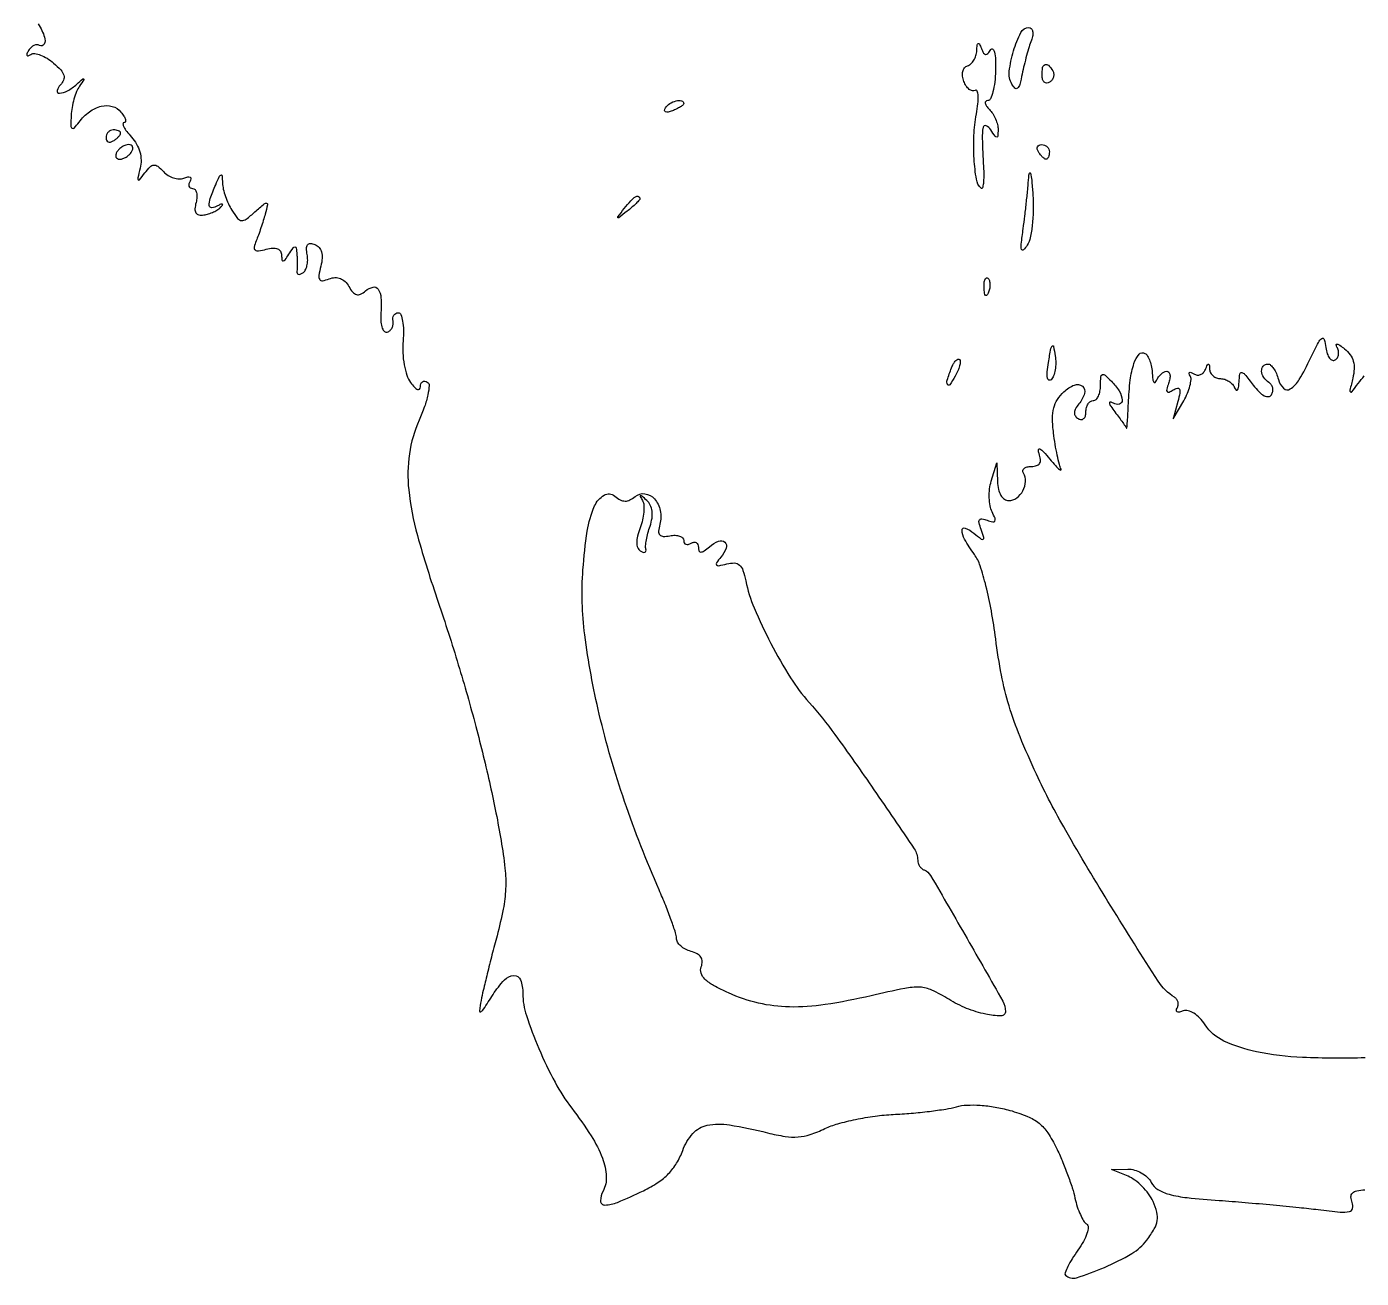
# Model space of a CAD drawing. Extents: x 81 to 492, y 17 to 340.
# Drawn here: x 105.2 to 287.7, y 17 to 188.1 of the extents above; entities that cross this region are included whole.
import ezdxf

# ---------------------------------------------------------------- set-up
doc = ezdxf.new("R2010")
doc.units = 0

msp = doc.modelspace()

# ---------------------------------------------------------------- linework, layer by layer
for points in [[(106.741666, 188.491407, -0.064228), (107.601696, 186.678339, -0.199937), (107.525935, 185.733707, -0.437509), (106.902432, 185.560301, 0.151157), (106.55525, 185.650258, 0.09842), (106.150131, 185.54995, 0.081404), (105.748273, 185.274211, 0.063433), (105.41459, 184.861803, 0.029334), (105.176982, 184.421568, 0.241611), (105.185336, 184.201032, 0.372861), (105.349062, 184.142191, 0.046232), (105.716415, 184.324735, -0.173142), (106.257473, 184.440447, -0.057557), (107.055456, 184.239083, -0.049187), (107.958295, 183.791249, -0.038942), (108.834884, 183.143204, -0.028551), (109.809987, 182.194768, -0.110416), (110.228371, 181.467815, -0.174151), (110.200858, 180.821593, -0.099831), (109.763961, 180.163961, 0.135388), (109.323781, 179.388455, 0.500548), (109.622929, 179.01932, 0.121088), (110.737504, 179.339136, 0.051995), (112.001772, 180.25, -0.002628), (112.814451, 180.967056, -0.337884), (112.940632, 180.9754, -0.414822), (112.962739, 180.865617, -0.002915), (112.378691, 180, 0.054462), (111.976799, 179.247562, 0.025821), (111.619981, 178.20625, 0.02523), (111.35561, 177.067114, 0.032535), (111.235001, 176, 0.009166), (111.193704, 174.584641, 0.219237), (111.352017, 174.230902, 0.411049), (111.63596, 174.248427, 0.019337), (112.308081, 175.061971, -0.069039), (113.749476, 176.491065, -0.102253), (115.354603, 177.24566, -0.128663), (116.85959, 177.215163, -0.151619), (118.049332, 176.440559, -0.030476), (118.454467, 175.886992, -0.072217), (118.665324, 175.423164, -0.162653), (118.653531, 175.12844, -0.311618), (118.467457, 175, 0.443055), (118.319941, 174.837358, 0.093768), (118.441335, 174.422159, 0.045548), (118.840692, 173.788657, 0.020518), (119.470243, 173.032882, -0.053822), (120.182057, 172.052543, -0.061142), (120.632219, 170.982893, -0.063695), (120.798479, 169.875328, -0.067283), (120.674967, 168.782882, 0.004707), (120.34911, 167.436935, 0.253086), (120.416494, 167.19121, 0.453856), (120.602404, 167.19953, 0.007565), (121.312493, 168.11668, -0.031432), (122.030688, 168.958111, -0.184576), (122.547715, 169.199225, -0.190991), (123.083056, 169.03003, -0.033984), (123.86535, 168.29906, 0.067304), (124.485761, 167.792173, 0.061481), (125.237354, 167.449459, 0.065247), (126.000682, 167.314731, 0.103062), (126.654531, 167.420926, -0.041959), (127.179985, 167.573468, -0.170324), (127.505, 167.528084, -0.316066), (127.612086, 167.323583, -0.106323), (127.492921, 166.988546, 0.074508), (127.3309, 166.610436, 0.151228), (127.345019, 166.290385, 0.187625), (127.528872, 166.078726, 0.121759), (127.847363, 166, -0.22271), (128.174439, 165.846711, -0.115233), (128.381242, 165.4343, -0.077369), (128.431718, 164.811877, -0.045598), (128.309157, 164.074214, 0.045135), (128.163589, 163.203072, 0.160365), (128.297847, 162.660701, 0.210064), (128.695658, 162.39087, 0.08209), (129.373832, 162.378603, 0.040033), (130.031402, 162.529626, 0.031912), (130.710244, 162.792595, 0.032893), (131.31056, 163.119883, 0.066988), (131.721056, 163.464714, 0.038483), (131.94347, 163.750458, 0.505781), (131.903998, 163.857913, 0.185868), (131.701273, 163.840576, 0.017337), (131.25, 163.601308, -0.111488), (130.477818, 163.362333, -0.411884), (130.126508, 163.660252, -0.108919), (130.251439, 164.608825, -0.014482), (131, 166.5, -0.005395), (131.516443, 167.666954, -0.227385), (131.720521, 167.837522, -0.464252), (131.869416, 167.731167, -0.010356), (131.929715, 166.736431, 0.049115), (132.042882, 165.9215, 0.024378), (132.336415, 164.919165, 0.023931), (132.744917, 163.900798, 0.032239), (133.215528, 163.026493, 0.025153), (134.002875, 161.896467, 0.212413), (134.536198, 161.609696, 0.183145), (135.153461, 161.792231, 0.018072), (136.372519, 162.790062, -0.004661), (137.645095, 163.889984, -0.230987), (137.958927, 163.969925, -0.421292), (138.089585, 163.76552, -0.009165), (137.770445, 162.5, -0.008932), (137.512049, 161.612188, -0.005795), (137.183166, 160.59487, -0.005827), (136.838824, 159.608662, -0.011), (136.534463, 158.822963, 0.041905), (136.268874, 157.98756, 0.284737), (136.403402, 157.595753, 0.212815), (136.864183, 157.470265, 0.025579), (137.92101, 157.689595, -0.044433), (138.821541, 157.841371, -0.113631), (139.471818, 157.744337, -0.167596), (139.86407, 157.40955, -0.130982), (140.015313, 156.866631, 0.029833), (140.061021, 156.222584, 0.415422), (140.228492, 156.094521, 0.205533), (140.487108, 156.249558, 0.012901), (141, 157, -0.009243), (141.58795, 157.873919, -0.244741), (141.830101, 158, -0.370608), (142.000119, 157.853915, -0.015555), (142.103108, 157, -0.012448), (142.143804, 156.365263, -0.010801), (142.155493, 155.698478, -0.010928), (142.139823, 155.094197, -0.031064), (142.093644, 154.67567, 0.133922), (142.118571, 154.412014, 0.238898), (142.275483, 154.268374, 0.151833), (142.554085, 154.276484, 0.055835), (142.913756, 154.446698, 0.13489), (143.255848, 154.814602, 0.062424), (143.485404, 155.431549, 0.055206), (143.577102, 156.184271, 0.050337), (143.507059, 156.963348, -0.040084), (143.41283, 157.815515, -0.172756), (143.567004, 158.293307, -0.245737), (143.942998, 158.467845, -0.079941), (144.561411, 158.338061, -0.118414), (145.137756, 157.941951, -0.11603), (145.476603, 157.324491, -0.087387), (145.559181, 156.471834, -0.042055), (145.38164, 155.384438, 0.019471), (145.111596, 154.098362, 0.188185), (145.222548, 153.562016, 0.304171), (145.622746, 153.390817, 0.04505), (146.512545, 153.643188, -0.079477), (147.312769, 153.811898, -0.105179), (148.04592, 153.693265, -0.102037), (148.683252, 153.281708, -0.071079), (149.204512, 152.59904, 0.045393), (149.73557, 151.824341, 0.156296), (150.242502, 151.500086, 0.177646), (150.801224, 151.551999, 0.062193), (151.491695, 151.993107, -0.113356), (152.519061, 152.511071, -0.320616), (153.224771, 152.229777, -0.1331), (153.596266, 151.055232, -0.023913), (153.582072, 148.73883, 0.034484), (153.597671, 147.698776, 0.06824), (153.777616, 146.894867, 0.11775), (154.083386, 146.439077, 0.282976), (154.466489, 146.36383, 0.098886), (154.842167, 146.596605, 0.085363), (155.122969, 146.967031, 0.083914), (155.267266, 147.41613, 0.090778), (155.25, 147.875, -0.084198), (155.228214, 148.304584, -0.113771), (155.358912, 148.669531, -0.127811), (155.621236, 148.912, -0.123584), (155.971829, 149, -0.313292), (156.326592, 148.753518, -0.047442), (156.562553, 147.872056, -0.039098), (156.6727, 146.631995, -0.023758), (156.61811, 145.160191, 0.033726), (156.59025, 143.53623, 0.032127), (156.77886, 141.896227, 0.033951), (157.141521, 140.455583, 0.079387), (157.646281, 139.469061, 0.028375), (158.17784, 138.82252, 0.102362), (158.609067, 138.513396, 0.312073), (158.875215, 138.563771, 0.197183), (159, 138.867887, -0.080093), (159.070056, 139.302423, -0.158315), (159.274756, 139.580995, -0.18408), (159.579263, 139.661665, -0.112588), (159.935341, 139.539962, -0.278713), (160.190213, 139.042643, -0.035267), (160.013962, 137.796814, -0.032288), (159.557153, 136.181488, -0.019082), (158.816738, 134.318611, 0.067892), (157.489332, 129.717948, 0.062537), (157.388864, 124.79574, 0.042701), (158.590283, 118.543834, 0.013436), (161.425647, 109.444779, -0.008547), (164.179991, 100.900715, -0.009183), (166.571766, 92.468619, -0.00962), (168.541856, 84.375631, -0.012328), (170.026586, 76.854187, -0.015429), (170.557702, 73.068471, -0.037874), (170.649849, 70.261632, -0.038404), (170.317311, 67.496002, -0.016262), (169.468613, 63.854187, 0.00256), (168.782876, 61.238131, 0.00261), (168.128504, 58.632167, 0.002533), (167.583242, 56.362122, 0.010837), (167.29435, 55, 0.01213), (167.061548, 53.584967, 0.60123), (167.24415, 53.45268, 0.134426), (167.624282, 53.788067, 0.003173), (168.925652, 55.799498, -0.04392), (170.47112, 57.808616, -0.200103), (171.78225, 58.413629, -0.328719), (172.685046, 57.798849, -0.084644), (173, 55.95171, 0.079516), (173.480969, 52.946474, 0.021472), (175.187278, 48.417858, 0.022544), (177.405041, 43.807353, 0.040338), (179.686744, 40.279231, -0.02139), (182.351407, 36.482273, -0.052033), (183.884171, 33.428449, -0.07597), (184.411341, 30.949747, -0.138196), (183.969416, 28.942853, 0.121938), (183.629128, 27.603014, 0.418508), (184.200469, 27.033135, 0.098082), (185.965203, 27.398477, 0.012791), (189.479862, 28.990251, 0.03217), (191.465275, 30.114293, 0.054281), (192.941712, 31.327721, 0.059239), (194.035075, 32.747988, 0.047725), (194.860314, 34.490251, -0.096927), (196.24939, 36.806398, -0.159316), (198.212665, 37.934003, -0.093166), (201.265368, 37.993757, -0.020115), (206.458331, 36.906176, 0.02234), (208.869677, 36.412343, 0.057552), (210.643473, 36.337172, 0.062451), (212.301558, 36.668734, 0.030249), (214.311318, 37.477489, -0.041797), (216.065642, 38.13686, -0.01779), (218.505012, 38.734844, -0.017456), (221.167144, 39.191581, -0.021908), (223.660167, 39.419569, 0.009565), (226.100654, 39.582145, 0.008778), (228.604286, 39.841448, 0.008811), (230.829524, 40.151355, 0.028343), (232.290592, 40.466852, -0.056359), (233.719146, 40.692618, -0.027842), (235.558622, 40.671411, -0.026073), (237.581342, 40.428884, -0.025387), (239.586215, 39.975861, -0.028287), (242.008728, 39.147303, -0.073477), (243.593149, 38.212994, -0.077039), (244.796456, 36.8886, -0.033433), (245.975581, 34.814406, -0.013621), (246.744489, 33.105635, -0.010356), (247.496443, 31.194651, -0.010493), (248.127251, 29.371964, -0.024003), (248.506895, 27.968608, 0.024102), (248.82374, 26.798301, 0.027622), (249.240291, 25.71736, 0.028385), (249.68988, 24.853373, 0.120747), (250.09504, 24.441262, -0.282284), (250.311308, 24.012295, -0.059457), (250.135338, 23.153278, -0.04601), (249.656409, 22.059695, -0.028517), (248.909012, 20.872219, 0.015365), (248.124869, 19.696121, 0.02415), (247.533173, 18.635897, 0.020878), (247.147225, 17.7693, 0.299131), (247.212431, 17.454236, 0.279957), (248.716322, 17.087068, 0.024976), (252.522614, 18.504227, 0.030725), (256.268054, 20.396392, 0.100397), (258.327883, 22.237347, 0.027544), (259.352771, 23.780522, 0.092848), (259.761856, 24.915236, 0.105737), (259.70587, 26.037591, 0.041773), (259.181806, 27.500325, 0.050964), (258.569874, 28.546245, 0.037048), (257.695309, 29.573539, 0.037696), (256.707909, 30.432788, 0.064757), (255.758126, 30.965832), (253.5, 31.873227), (255.714816, 31.936614, -0.076557), (256.636385, 31.821558, -0.058901), (257.573465, 31.431223, -0.059473), (258.384093, 30.838743, -0.082545), (258.931964, 30.127126, 0.133408), (259.848518, 29.156291, 0.072487), (261.367737, 28.506477, 0.038654), (263.85911, 28.047486, 0.008398), (268.217148, 27.662441, -0.002942), (271.774177, 27.387244, -0.002333), (275.614418, 27.049342, -0.002358), (279.173266, 26.702521, -0.005893), (281.768105, 26.406347, 0.007135), (284.789945, 26.069038, 0.075581), (286.024519, 26.135747, 0.29218), (286.46648, 26.56722, 0.149928), (286.411116, 27.371031, -0.080622), (286.249758, 28.145098, -0.208483), (286.449837, 28.66641, -0.148695), (287.039852, 28.98723, -0.036905), (288.143011, 29.130366, 0.002814)], [(288.189848, 47.146632, -0.0172), (279.6301, 47.207665, -0.040723), (273.308129, 47.988746, -0.057435), (268.869366, 49.455138, -0.140142), (266.286534, 51.685446, 0.045694), (265.565686, 52.592771, 0.061871), (264.755258, 53.25422, 0.075791), (263.964439, 53.597605, 0.157474), (263.300142, 53.561681, -0.041397), (262.796235, 53.414781, -0.158383), (262.475478, 53.451261, -0.315125), (262.365115, 53.638398, -0.119532), (262.464374, 53.942356, 0.099125), (262.610984, 54.336671, 0.097965), (262.595384, 54.75878, 0.097924), (262.420213, 55.143294, 0.098952), (262.112398, 55.430534, -0.112252), (259.885487, 57.62098, -0.00395), (253.406514, 67.905102, -0.008061), (247.234676, 78.244282, -0.021007), (243.235078, 85.926129, -0.01252), (240.992704, 91.043475, -0.023818), (239.492733, 95.279464, -0.025238), (238.456803, 99.472092, -0.016154), (237.66006, 104.426129, 0.012663), (237.0718, 108.2541, 0.017273), (236.336131, 111.666319, 0.018217), (235.534364, 114.420086, 0.074181), (234.75, 115.972506, -0.021128), (233.408543, 118.048508, -0.128142), (233.061887, 119.269956, -0.540745), (233.506523, 119.574813, -0.073249), (234.687231, 118.872445, 0.007275), (235.698449, 118.074053, 0.285665), (235.970527, 118.047505, 0.37418), (236.062508, 118.267849, 0.009597), (235.67589, 119.361341, -0.026506), (235.388588, 120.270624, -0.21164), (235.45876, 120.694429, -0.301035), (235.789681, 120.836206, -0.046626), (236.511799, 120.633846, 0.035415), (237.250447, 120.408906, 0.327186), (237.5397, 120.533803, 0.231259), (237.568211, 120.907037, 0.021621), (237.180138, 121.772505, -0.072401), (236.901085, 122.613994, -0.03667), (236.786777, 123.726923, -0.035467), (236.836579, 124.915979, -0.044089), (237.057319, 126), (237.80064, 128.5), (237.90032, 125.916667, 0.047039), (238.040378, 124.866429, 0.079095), (238.373233, 124.04371, 0.104863), (238.861423, 123.521008, 0.153837), (239.456967, 123.333333, 0.16177), (240.538284, 123.692584, 0.111136), (241.385311, 124.682214, 0.109281), (241.735771, 125.954209, 0.152344), (241.444227, 127.090242, -0.173486), (241.370795, 127.434728, -0.189188), (241.536519, 127.732759, -0.118272), (241.94984, 127.934408, -0.054667), (242.547972, 128, 0.072915), (243.261462, 128.104604, 0.187392), (243.665895, 128.419545, 0.166169), (243.779917, 128.956216, 0.055201), (243.59383, 129.75, -0.08571), (243.504359, 130.272598, -0.55885), (243.687399, 130.384853, -0.089388), (244.18695, 130.007139, -0.011614), (245.073618, 129, 0.007873), (245.848114, 128.106893, 0.026713), (246.392181, 127.560812, 0.227536), (246.562243, 127.510734, 0.506879), (246.613497, 127.611274, -0.054984), (246.367611, 128.270585, -0.010274), (246.077351, 129.529744, -0.01089), (245.799133, 131.022755, -0.009764), (245.574783, 132.581723, -0.027293), (245.439461, 134.544659, -0.065463), (245.608637, 135.990474, -0.080934), (246.111382, 137.151204, -0.062712), (246.995332, 138.210278, -0.089974), (248.42332, 139.1267, -0.275442), (249.516548, 138.965431, -0.306783), (249.814311, 137.972842, -0.097515), (249.037532, 136.545223, 0.044262), (248.58639, 135.891778, 0.118829), (248.431684, 135.352236, 0.161706), (248.559335, 134.904856, 0.105044), (248.951442, 134.530011, 0.130347), (249.349861, 134.409231, 0.189834), (249.691986, 134.53029, 0.144925), (249.922707, 134.892115, 0.070066), (250, 135.440983, -0.062283), (250.074545, 136.037096, -0.080552), (250.29375, 136.542039, -0.097988), (250.618621, 136.879982, -0.153634), (251, 137, 0.196601), (251.382008, 137.156245, 0.086348), (251.70625, 137.608482, 0.06626), (251.926409, 138.278588, 0.04631), (252, 139.071429, -0.015801), (252.037548, 140.259279, -0.293958), (252.25, 140.547619, -0.279599), (252.610465, 140.481543, -0.014708), (253.5, 139.642857, -0.057826), (254.552372, 138.314187, -0.118419), (254.966163, 137.059691, -0.360212), (254.58925, 136.518821, -0.205753), (253.75, 136.632941, 0.081269), (253.349455, 136.792373, 0.535857), (253.221411, 136.668904, 0.103597), (253.39454, 136.24375, 0.013452), (253.967032, 135.441958, -0.002176), (254.537848, 134.679474, -0.003084), (255.0386, 133.9957, -0.001759), (255.455415, 133.414821, -0.043973), (255.554834, 133.245531, 0.763715), (255.60734, 133.25491, 0.003401), (255.680287, 134.134029, 0.006242), (255.751261, 135.250192, 0.003361), (255.812314, 136.627544, -0.020614), (256.062882, 139.800821, -0.049936), (256.574964, 142.092837, -0.09633), (257.268897, 143.328582, -0.370886), (258.071996, 143.455504, -0.123472), (258.434255, 143.083049, -0.044158), (258.75059, 142.406841, -0.040523), (258.980196, 141.571706, -0.037839), (259.078947, 140.690983, 0.021409), (259.140123, 139.916528, 0.10875), (259.282867, 139.510789, 0.454985), (259.465648, 139.48094, 0.124427), (259.662281, 139.75, -0.056357), (259.92103, 140.228033, -0.057449), (260.278555, 140.632813, -0.063419), (260.676006, 140.90816, -0.120376), (261.051949, 141, -0.22749), (261.335624, 140.863889, -0.132992), (261.489604, 140.511187, -0.083386), (261.479288, 139.973665, -0.045239), (261.298676, 139.335955, 0.024076), (261.047317, 138.573021, 0.229047), (261.107176, 138.244446, 0.34506), (261.367303, 138.170846, 0.041216), (261.937195, 138.461184, -0.0767), (262.505789, 138.7019, -0.376693), (262.791424, 138.555679, -0.144824), (262.838637, 138.029602, -0.017133), (262.565419, 136.875229), (261.91657, 134.5), (263.370549, 136.987451, 0.030667), (263.885443, 138.007019, 0.03787), (264.230932, 139.0136, 0.041506), (264.38033, 139.873801, 0.162039), (264.257755, 140.39196, -0.056427), (264.112447, 140.699942, -0.372719), (264.17152, 140.845539, -0.227104), (264.378203, 140.850747, -0.033045), (264.760081, 140.648278, 0.110583), (265.206832, 140.493604, 0.119157), (265.663905, 140.550649, 0.11358), (266.06066, 140.814893, 0.09373), (266.335642, 141.243769, -0.009297), (266.615159, 141.901546, -0.292905), (266.75575, 141.993759, -0.38521), (266.864677, 141.897306, -0.0119), (266.921053, 141.25, 0.110032), (267.05939, 140.772973, 0.093567), (267.392955, 140.367188, 0.088627), (267.869669, 140.094627, 0.085859), (268.416667, 140, -0.080074), (268.995939, 139.906632, -0.064399), (269.565351, 139.632813, -0.065245), (270.039141, 139.227909, -0.087674), (270.337719, 138.75, 0.098529), (270.537117, 138.445621, 0.448362), (270.723664, 138.454688, 0.134011), (270.873915, 138.797738, 0.023963), (270.943288, 139.5, -0.020091), (271.049579, 140.668359, -0.433658), (271.301772, 140.848986, -0.175539), (271.704528, 140.605165, -0.005847), (272.879146, 139.113968, 0.030564), (273.682875, 138.191298, 0.076796), (274.396507, 137.660207, 0.143588), (274.964956, 137.544227, 0.237643), (275.373222, 137.79487, 0.094182), (275.547525, 138.249968, 0.096671), (275.540383, 138.7329, 0.099002), (275.35365, 139.168613, 0.104117), (275.016312, 139.489919, -0.108461), (274.313341, 140.171091, -0.133829), (274.028181, 141.034507, -0.193341), (274.260324, 141.714344, -0.218316), (274.883369, 142, -0.187505), (275.261196, 141.853148, -0.057769), (275.668611, 141.382944, -0.048737), (276.040848, 140.703459, -0.037015), (276.316061, 139.899384, 0.134536), (277.017761, 138.683007, 0.354014), (277.952291, 138.589623, 0.115416), (279.170138, 139.870742, 0.020846), (280.72324, 142.792478, -0.005678), (281.79267, 144.960507, -0.125364), (282.253019, 145.486401, -0.51216), (282.579251, 145.369411, -0.034716), (282.821494, 144.235169, 0.043318), (283.012838, 143.408997, 0.083058), (283.32609, 142.807161, 0.138042), (283.703066, 142.520105, 0.236789), (284.087806, 142.554267, 0.122628), (284.39374, 142.867767, 0.099301), (284.547029, 143.313557, 0.089782), (284.523615, 143.823937, 0.078995), (284.324353, 144.319098, -0.11054), (284.221294, 144.630022, -0.514348), (284.340034, 144.734282, -0.096157), (284.731338, 144.558931, -0.017228), (285.372327, 144.074203, -0.065553), (286.130427, 143.273311, -0.088388), (286.564263, 142.376852, -0.081426), (286.682018, 141.329025, -0.047415), (286.498345, 140.074203, 0.003291), (286.10828, 138.434306, 0.259432), (286.179429, 138.187559, 0.450544), (286.370226, 138.199829, 0.005134), (287.236672, 139.3403, -0.022408), (288.073192, 140.365827, -0.188339)]]:
    msp.add_lwpolyline(points, format="xyb")
for points in [[(242.536958, 186.25, 0.018448), (242.236829, 185.380145, 0.007449), (241.889198, 184.173284, 0.007359), (241.55315, 182.861807, 0.009265), (241.282525, 181.637777, -0.014108), (240.955827, 180.225178, -0.138296), (240.6494, 179.702598, -0.405586), (240.302378, 179.704338, -0.071358), (239.865536, 180.27579, -0.158875), (239.521293, 182.017893, -0.043538), (240.104141, 184.792582, -0.042074), (241.108911, 187.321647, -0.284453), (242.204814, 188, -0.209475), (242.532164, 187.856562, -0.140226), (242.718661, 187.485938, -0.090188), (242.723002, 186.920464, -0.04927)], [(236.995649, 184.99296, -0.461666), (237.265104, 185.03429, -0.16083), (237.496215, 184.647895, -0.045332), (237.632021, 183.605109, -0.016281), (237.64153, 182.106112, -0.022185), (237.530282, 180.532484, -0.035271), (237.281454, 179.206171, -0.039421), (236.948595, 178.249298, -0.297658), (236.566932, 178, 0.200923), (236.310456, 177.892601, 0.247235), (236.236536, 177.6475, 0.110133), (236.404793, 177.261661, 0.038719), (236.8, 176.8, -0.0555), (237.258286, 176.226873, -0.039234), (237.643002, 175.497187, -0.039698), (237.903187, 174.731122, -0.064574), (237.984687, 174.05, -0.012579), (237.953553, 173.161755, -0.382084), (237.807599, 173.017174, -0.259407), (237.584702, 173.126746, -0.008137), (237, 174, 0.138247), (236.361645, 174.562494, 0.489049), (235.944807, 174.35486, 0.058431), (235.819291, 172.83187, 0.005254), (235.991874, 169, -0.013373), (236.029521, 167.691969, -0.028352), (235.974169, 166.680306, -0.046122), (235.847432, 166.066225, -0.562996), (235.658462, 166.018062, -0.160592), (235.024717, 167.246274, -0.0241), (234.71683, 170.041546, -0.027215), (234.694233, 173.2252, -0.033399), (235.032661, 176.178611, 0.018655), (235.23642, 177.588178, 0.040417), (235.264272, 178.681742, 0.077128), (235.129555, 179.31604, 0.471129), (234.853722, 179.409595, -0.194414), (234.470301, 179.343961, -0.114009), (234.043156, 179.545856, -0.082055), (233.634382, 179.994909, -0.052129), (233.313027, 180.626648, -0.060321), (233.132435, 181.346161, -0.089581), (233.166942, 181.993364, -0.111722), (233.407975, 182.486691, -0.143995), (233.82009, 182.773363, 0.109577), (234.277277, 183.047436, 0.066079), (234.676592, 183.540717, 0.061301), (234.960753, 184.166752, 0.064167), (235.078947, 184.833333, -0.012127), (235.135526, 185.622336, -0.260777), (235.263772, 185.807388, -0.414958), (235.429556, 185.750214, -0.018384), (235.699998, 185.136847, 0.036248), (236.003818, 184.509452, 0.238567), (236.287177, 184.324216, 0.248112), (236.595985, 184.446057, 0.038774)], [(245.457295, 182.069098, -0.108373), (245.598899, 181.665803, -0.099685), (245.565079, 181.22714, -0.095498), (245.360589, 180.820631, -0.090427), (245.016312, 180.510081, -0.136093), (244.63036, 180.397824, -0.190788), (244.298542, 180.524436, -0.140899), (244.074611, 180.890269, -0.067432), (244, 181.440983, -0.039415), (244.085158, 182.519563, -0.25701), (244.407182, 182.933879, -0.315493), (244.86686, 182.838655, -0.050477)], [(195, 177.606989, -0.2252), (194.911231, 177.419896, -0.029412), (194.544118, 177.154486, -0.029555), (194.042538, 176.875192, -0.020646), (193.448062, 176.618443, -0.036408), (192.868281, 176.443138, -0.155351), (192.512472, 176.474315, -0.32948), (192.393111, 176.674071, -0.1144), (192.507079, 177.011454, -0.115814), (193.098109, 177.603931, -0.080554), (193.973761, 177.969265, -0.115534), (194.708846, 177.972535, -0.349578)], [(116, 172.940983, 0.108972), (116.078288, 172.586039, 0.182303), (116.29375, 172.3746, 0.161196), (116.6179, 172.343488, 0.082592), (117, 172.5, 0.029505), (117.382774, 172.768994, 0.035638), (117.70625, 173.066025, 0.038439), (117.934461, 173.34829, 0.151918), (118, 173.559017, 0.210953), (117.92554, 173.727648, 0.081139), (117.70625, 173.870461, 0.061769), (117.382849, 173.967655, 0.042167), (117, 174, 0.105053), (116.618444, 173.918938, 0.099167), (116.29375, 173.688914, 0.09642), (116.076123, 173.345238, 0.093332)], [(117.5, 171, 0.076764), (117.338175, 170.617617, 0.154201), (117.357263, 170.29375, 0.186277), (117.550471, 170.079239, 0.117858), (117.881966, 170, 0.085235), (118.310186, 170.073533, 0.053414), (118.769763, 170.29375, 0.051777), (119.189439, 170.617474, 0.064269), (119.5, 171, 0.076764), (119.661825, 171.382383, 0.154201), (119.642737, 171.70625, 0.186277), (119.449529, 171.920761, 0.117858), (119.118034, 172, 0.085235), (118.689814, 171.926467, 0.053414), (118.230237, 171.70625, 0.051777), (117.810561, 171.382526, 0.064269)], [(245, 171, -0.042167), (244.967655, 170.617151, -0.061769), (244.870461, 170.29375, -0.081139), (244.727648, 170.07446, -0.210953), (244.559017, 170, -0.151918), (244.34829, 170.065539, -0.038439), (244.066025, 170.29375, -0.035638), (243.768994, 170.617226, -0.029505), (243.5, 171, -0.082592), (243.343488, 171.3821, -0.161196), (243.3746, 171.70625, -0.182303), (243.586039, 171.921712, -0.108972), (243.940983, 172, -0.093332), (244.345238, 171.923877, -0.09642), (244.688914, 171.70625, -0.099167), (244.918938, 171.381556, -0.105053)], [(241.986753, 158.254323, -0.05073), (241.459663, 157.587018, -0.587931), (241.204955, 157.655352, -0.090152), (241.156574, 158.38876, -0.005941), (241.423638, 160.5, 0.004489), (241.650261, 162.250679, 0.003243), (241.87272, 164.20625, 0.003275), (242.059927, 166.067711, 0.007112), (242.173977, 167.5, -0.060889), (242.284037, 168.082111, -0.75525), (242.420237, 168.077833, -0.037902), (242.582969, 167.129374, -0.00607), (242.737092, 165.254323, -0.021293), (242.795427, 163.117421, -0.022878), (242.66812, 161.034232, -0.02319), (242.395423, 159.267641, -0.09217)], [(189, 164.622445, -0.184603), (188.91885, 164.410139, -0.013803), (188.485938, 163.952641, -0.017649), (187.920402, 163.425681, -0.012436), (187.25, 162.872445, -0.001576), (186.120493, 161.99236, -0.377591), (186, 162, -0.377591), (185.99236, 162.120493, -0.001576), (186.872445, 163.25, -0.017685), (187.76332, 164.306759, -0.065617), (188.426111, 164.869516, -0.241985), (188.806605, 164.90695, -0.307699)], [(236.683114, 151.8125, -0.054073), (236.461564, 151.395823, -0.470617), (236.279315, 151.37858, -0.168741), (236.137993, 151.670344, -0.018894), (236.078947, 152.416667, -0.028489), (236.089945, 153.112848, -0.077125), (236.200665, 153.592839, -0.208169), (236.385309, 153.77538, -0.296942), (236.604167, 153.729167, -0.126455), (236.797407, 153.402231, -0.060344), (236.876576, 152.916927, -0.05415), (236.839148, 152.359369, -0.051402)], [(245.253246, 139.853246, -0.318785), (244.944935, 139.800895, -0.246244), (244.735621, 140.082665, -0.063014), (244.71055, 140.9135, -0.01715), (244.881162, 142.218582, -0.003467), (245.209184, 144.115594, -0.152988), (245.39376, 144.468599, -0.599836), (245.570202, 144.414946, -0.009743), (245.797245, 143.134665, -0.039733), (245.871906, 142.161929, -0.040388), (245.790931, 141.195048, -0.043618), (245.579167, 140.370767, -0.112154)], [(232.122073, 140.325003, -0.022794), (231.370907, 139.158973, -0.582659), (231.068872, 139.189955, -0.18392), (231.038161, 139.807875, -0.013074), (231.623539, 141.461341, -0.033338), (231.896209, 142.051117, -0.064271), (232.201425, 142.471425, -0.109577), (232.487156, 142.665262, -0.299281), (232.715202, 142.618131, -0.217548), (232.826923, 142.318576, -0.045448), (232.734072, 141.751423, -0.039963), (232.494276, 141.058111, -0.028467)], [(188.367321, 123.889886, -0.211627), (189.694352, 124.2652, -0.178153), (190.990755, 123.566902, -0.132168), (191.786338, 121.966333, -0.114056), (191.73242, 120.084775, 0.04297), (191.572145, 119.150465, 0.204816), (191.738832, 118.647543, 0.215078), (192.210018, 118.435422, 0.047425), (193.114396, 118.522031, -0.049891), (193.83629, 118.587581, -0.079502), (194.446104, 118.484274, -0.111963), (194.851279, 118.236149, -0.202273), (195, 117.883565, 0.1176), (195.079212, 117.551435, 0.18618), (195.29375, 117.357733, 0.1544), (195.617625, 117.338317, 0.076919), (196, 117.5, -0.09532), (196.381483, 117.645122, -0.17334), (196.70625, 117.589432, -0.172316), (196.923424, 117.340025, -0.094062), (197, 116.936572, 0.094252), (197.090401, 116.461264, 0.32298), (197.340182, 116.30113, 0.139407), (197.778033, 116.45196, 0.020991), (198.524166, 117.020056, -0.074062), (199.778308, 117.780154, -0.291379), (200.628579, 117.634164, -0.313193), (200.814364, 116.828602, -0.078248), (200.08535, 115.60284, 0.018109), (199.481437, 114.819075, 0.349197), (199.49626, 114.532187, 0.268732), (199.806227, 114.428713, 0.013229), (200.897501, 114.683447, -0.071682), (201.924896, 114.799683, -0.177135), (202.618321, 114.52184, -0.129015), (203.105873, 113.781653, -0.031253), (203.49059, 112.354773, 0.050076), (204.640548, 108.649619, 0.019764), (206.919415, 103.815668, 0.019928), (209.61637, 99.104292, 0.042036), (212.142728, 95.737752, -0.024943), (215.684407, 91.339421, -0.006243), (221.008224, 83.811696, -0.002203), (226.519501, 75.732798, -0.149668), (227, 74.163538, 0.080371), (227.065685, 73.757537, 0.065802), (227.258034, 73.361581, 0.06687), (227.542605, 73.035261, 0.08959), (227.878413, 72.833333, -0.172002), (228.757451, 72.087871, -0.001199), (233.744819, 63.464865, -0.001506), (238.624022, 54.922572, -0.129707), (239, 53.497621, -0.416959), (238.388753, 52.892072, -0.050364), (236.302219, 53.122539, -0.043006), (233.690757, 53.920669, -0.042777), (231.249404, 55.154877, 0.029178), (228.943191, 56.400536, 0.098074), (227.285031, 56.808731, 0.061959), (225.220488, 56.647558, 0.007014), (220.63137, 55.642059, -0.019658), (214.3473, 54.430813, -0.042663), (209.445756, 54.107691, -0.052277), (205.235944, 54.631996, -0.049444), (201.142686, 56.021116, -0.018359), (199.08545, 57.047281, -0.065603), (197.900266, 57.912189, -0.122292), (197.378028, 58.734215, -0.173976), (197.396813, 59.591694, 0.090926), (197.533042, 60.31943, 0.147423), (197.355037, 60.918034, 0.126103), (196.845856, 61.381226, 0.057934), (196.004126, 61.709172, -0.055341), (195.237679, 62.003233, -0.062623), (194.588712, 62.449124, -0.072018), (194.148565, 62.971765, -0.139937), (194, 63.492201, 0.077481), (193.880832, 64.2566, 0.008319), (193.305064, 65.960065, 0.010073), (192.5402, 67.975426, 0.007948), (191.634261, 70.12557, -0.021036), (186.908471, 82.216596, -0.024221), (183.460991, 94.111615, -0.026413), (181.474538, 104.975567, -0.049907), (181.222748, 113.869122, -0.020555), (181.819469, 119.14939, -0.063527), (182.811449, 122.592357, -0.158596), (184.102597, 124.058619, -0.31674), (185.569739, 123.942122, 0.051336), (186.326331, 123.435385, 0.117763), (186.986186, 123.264704, 0.121679), (187.637907, 123.412837, 0.056826)], [(189.36045, 123.333916, -0.11139), (189.545823, 122.710852, -0.038002), (189.53761, 121.761743, -0.035553), (189.367907, 120.680602, -0.034151), (189.045365, 119.619318, 0.029297), (188.686771, 118.479265, 0.06302), (188.576445, 117.56655, 0.091528), (188.704986, 116.891364, 0.163059), (189.062987, 116.461072, 0.049803), (189.427091, 116.283367, 0.158424), (189.694272, 116.272596, 0.270933), (189.830006, 116.413225, 0.126319), (189.826652, 116.67567, -0.091784), (189.789012, 117.139147, -0.019253), (189.903482, 117.94836, -0.01958), (190.112313, 118.890265, -0.017434), (190.401212, 119.850663, 0.044575), (190.663839, 120.933344, 0.069199), (190.674114, 121.89295, 0.081151), (190.432569, 122.704111, 0.09387), (189.952633, 123.350663, 0.00585), (189.312178, 123.927691, 0.189708), (189.118897, 123.99752, 0.547379), (189.060934, 123.901013, 0.012564)]]:
    msp.add_lwpolyline(points, format="xyb", close=True)

doc.saveas('drawing.dxf')
